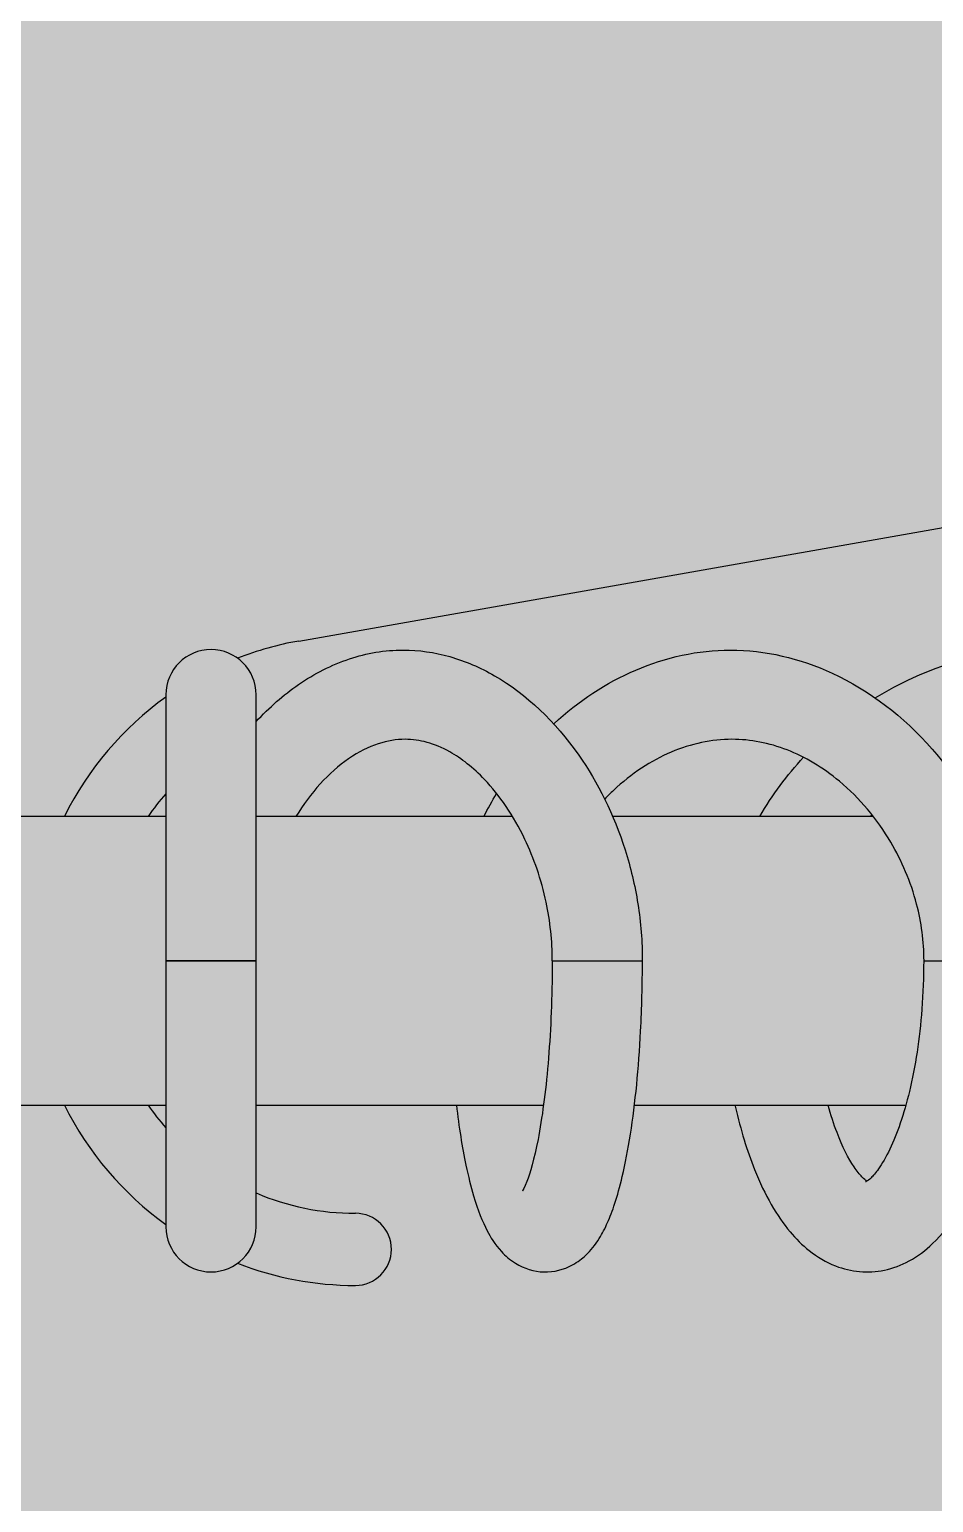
# Model space of a CAD drawing. Header units: metres. Extents: x -331 to 2982, y 362 to 2539.
# Drawn here: x 771.3755 to 771.4256, y 581.0357 to 581.1174 of the extents above; entities that cross this region are included whole.
import ezdxf

# ---------------------------------------------------------------- set-up
doc = ezdxf.new("R2010")
doc.units = ezdxf.units.M
doc.layers.add('_salas', color=251, linetype='Continuous', plot=False)
doc.layers.add('Mob', color=251, linetype='Continuous')

# ---------------------------------------------------------------- blocks, each defined once
blk = doc.blocks.new('XR_BL2_SUBSOLO_REV09$0$PIA')
at = {"layer": 'Mob'}
for p, q in [((0.9447829053738133, -0.4169999999994616), (0.9447829053738133, -0.5094999651964827)), ((0.9447829053738133, -0.4169999999994616), (0.9447829053738133, -0.5094999651964827)), ((0.9607829053743444, -0.5094999651964827), (0.9607829053743444, -0.4169999999994616)), ((0.9607829053743444, -0.5094999651964827), (0.9607829053743444, -0.4169999999994616)), ((0.9527829053736241, -0.5094999651964827), (0.9380329053742571, -0.5094999651964827)), ((0.9527829053736241, -0.5094999651964827), (0.9380329053742571, -0.5094999651964827)), ((0.9527829053736241, -0.5094999651964827), (0.9527829053736241, -0.5144999651965918)), ((0.9527829053736241, -0.5144999651965918), (0.9527829053736241, -0.5094999651964827)), ((0.9675329053739006, -0.5094999651964827), (0.9527829053736241, -0.5094999651964827)), ((0.9527829053736241, -0.5094999651964827), (0.9527829053736241, -0.5144999651965918)), ((0.9527829053736241, -0.5144999651965918), (0.9527829053736241, -0.5094999651964827)), ((0.9675329053739006, -0.5094999651964827), (0.9527829053736241, -0.5094999651964827)), ((0.9380329053742571, -0.5144999651965918), (0.9527829053736241, -0.5144999651965918)), ((0.9380329053742571, -0.5144999651965918), (0.9527829053736241, -0.5144999651965918)), ((0.9447829053738133, -0.5144999651965918), (0.9447829053738133, -0.5304301894011587)), ((0.9447829053738133, -0.5144999651965918), (0.9447829053738133, -0.5304301894011587)), ((0.9527829053736241, -0.5144999651965918), (0.9675329053739006, -0.5144999651965918)), ((0.9527829053736241, -0.5144999651965918), (0.9675329053739006, -0.5144999651965918)), ((0.9607829053743444, -0.5287107170424861), (0.9607829053743444, -0.5144999651965918)), ((0.9607829053743444, -0.5287107170424861), (0.9607829053743444, -0.5144999651965918)), ((0.9705067793515809, -0.5168592530781098), (1.002782905374715, -0.6999999999989086)), ((0.9705067793515809, -0.5168592530781098), (1.002782905374715, -0.6999999999989086)), ((0.9527829053736241, -0.530911128344087), (0.9527829053736241, -0.5337673163176078)), ((0.9527829053736241, -0.530911128344087), (0.9527829053736241, -0.5337673163176078)), ((0.9527829053736241, -0.5337673163185173), (0.9527829053736241, -0.5359111628295068)), ((0.9527829053736241, -0.5337673163185173), (0.9527829053736241, -0.5359111628295068)), ((0.9607829053743444, -0.5487074245484109), (0.9607829053743444, -0.5342623331453069)), ((0.9607829053743444, -0.5487074245484109), (0.9607829053743444, -0.5342623331453069)), ((0.9447829053738133, -0.5354698444161841), (0.9447829053738133, -0.5505128609802341)), ((0.9447829053738133, -0.5354698444161841), (0.9447829053738133, -0.5505128609802341)), ((0.9527829053736241, -0.5514994738350651), (0.9527829053736241, -0.5548315679570806)), ((0.9527829053736241, -0.5514994738350651), (0.9527829053736241, -0.5548315679570806))]:
    blk.add_line(p, q, dxfattribs=at)
for centre, radius, start, end in [((0.9527829053740788, -0.5200000000004366), 0.01800000000000004, 116.3877999612026, 144.3145288978648), ((0.9527829053740788, -0.5200000000004366), 0.01799999999999999, 116.3877999612026, 144.3145288978648), ((0.9527829053740788, -0.5200000000004366), 0.01800000000000004, 35.68547110213525, 63.61220003872748), ((0.9527829053740788, -0.5200000000004366), 0.01800000000000007, 35.68547110213525, 63.61220003872748), ((0.9527829053740788, -0.5200000000004366), 0.01400000000000002, 124.8499045790457, 131.4094067728217), ((0.9527829053740788, -0.5200000000004366), 0.01399999999999996, 124.8499045790457, 131.4094067728217), ((0.9527829053740788, -0.5200000000004366), 0.01400000000000002, 48.59059322717827, 55.15009542093293), ((0.9527829053740788, -0.5200000000004366), 0.01400000000000008, 48.59059322717827, 55.15009542093293), ((0.9380329053738024, -0.5119999651979015), 0.0025, 90, 270), ((0.9380329053738024, -0.5119999651979015), 0.0025, 90, 270), ((0.9675329053743553, -0.5119999651979015), 0.0025, 270, 90), ((0.9675329053743553, -0.5119999651979015), 0.0025, 270, 90), ((0.9527829053740788, -0.5200000000004366), 0.01800000000000004, 158.7241066642679, 180), ((0.9527829053740788, -0.5200000000004366), 0.01800000000000007, 158.7241066642679, 180), ((0.9527829053740788, -0.5200000000004366), 0.01800000000000004, 10.0487443924606, 21.2758933357321), ((0.9527829053740788, -0.5200000000004366), 0.01800000000000005, 10.0487443924606, 21.2758933357321), ((0.9527829053740788, -0.5200000000004366), 0.01400000000000002, 156.8674487164946, 180), ((0.9527829053740788, -0.5200000000004366), 0.01400000000000005, 156.8674487164946, 180), ((0.9367829053744572, -0.5200000000004366), 0.002, 180, 0), ((0.9367829053744572, -0.5200000000004366), 0.002, 180, 0)]:
    blk.add_arc(centre, radius, start, end, dxfattribs=at)
for points, knots in [([(0.9660394100524172, -0.5144999651183753), (0.9668280688242703, -0.5152294253939544), (0.9675174613289528, -0.516016856027818), (0.9680901098076902, -0.5168477725983394), (0.9687021175927839, -0.517735799773618), (0.969187859802787, -0.5186839912594223), (0.9698353602693714, -0.5206325015733455), (0.9700080411143972, -0.5216301555756218), (0.9700080411143972, -0.5226492484562186), (0.9700080411143972, -0.5235217500794533), (0.9698813956533741, -0.5243894133218419), (0.9693970089488175, -0.5260947092883725), (0.9690384310692934, -0.5269248942440754), (0.9675660603265896, -0.5294829644381025), (0.9660480799261677, -0.5310770070527724), (0.9626723182623209, -0.5334379647683818), (0.9608964327303511, -0.5343278150967308), (0.9579669660311083, -0.5352553790626189), (0.9569659412577494, -0.5354945425115147), (0.9548985311116667, -0.5358205393795288), (0.9538457385901893, -0.5359052912899642), (0.9527829053736241, -0.5359052912899642)], [15.81976360936968, 15.81976360936968, 15.81976360936968, 15.81976360936968, 19.83188039078904, 19.83188039078904, 19.83188039078904, 24.11975821333813, 24.11975821333813, 28.25629828374738, 28.25629828374738, 28.25629828374738, 31.79781838810405, 31.79781838810405, 35.3810676522624, 35.3810676522624, 43.41872271076717, 43.41872271076717, 49.97481218516967, 49.97481218516967, 53.16302119009952, 53.16302119009952, 56.35006398641625, 56.35006398641625, 56.35006398641625, 56.35006398641625]), ([(0.9660394100524172, -0.5144999651183753), (0.9668280688242703, -0.5152294253939544), (0.9675174613289528, -0.516016856027818), (0.9680901098076902, -0.5168477725983394), (0.9687021175927839, -0.517735799773618), (0.969187859802787, -0.5186839912594223), (0.9698353602693714, -0.5206325015733455), (0.9700080411143972, -0.5216301555756218), (0.9700080411143972, -0.5226492484562186), (0.9700080411143972, -0.5235217500794533), (0.9698813956533741, -0.5243894133218419), (0.9693970089488175, -0.5260947092883725), (0.9690384310692934, -0.5269248942440754), (0.9675660603265896, -0.5294829644381025), (0.9660480799261677, -0.5310770070527724), (0.9626723182623209, -0.5334379647683818), (0.9608964327303511, -0.5343278150967308), (0.9579669660311083, -0.5352553790626189), (0.9569659412577494, -0.5354945425115147), (0.9548985311116667, -0.5358205393795288), (0.9538457385901893, -0.5359052912899642), (0.9527829053736241, -0.5359052912899642)], [15.81976360936968, 15.81976360936968, 15.81976360936968, 15.81976360936968, 19.83188039078904, 19.83188039078904, 19.83188039078904, 24.11975821333813, 24.11975821333813, 28.25629828374738, 28.25629828374738, 28.25629828374738, 31.79781838810405, 31.79781838810405, 35.3810676522624, 35.3810676522624, 43.41872271076717, 43.41872271076717, 49.97481218516967, 49.97481218516967, 53.16302119009952, 53.16302119009952, 56.35006398641625, 56.35006398641625, 56.35006398641625, 56.35006398641625]), ([(0.9527829053736241, -0.5309170343689402), (0.9538918241319152, -0.5309170343689402), (0.9549830435958029, -0.5307947637311372), (0.9572959668589647, -0.5303047757570312), (0.958471558151814, -0.5298927027015452), (0.9608447174173307, -0.5287613740101733), (0.9619606317987746, -0.5279843751786757), (0.9634919567547513, -0.5265309795704525), (0.9640005304831902, -0.5258789869858447), (0.9646045634540314, -0.5248051726903213), (0.9647770594197027, -0.5243859801830695), (0.9650023917397448, -0.5235689015635216), (0.965057769633404, -0.5231649190127428), (0.965057769633404, -0.5227618795697708), (0.965057769633404, -0.5222822584200912), (0.9649797645456601, -0.5217851450925082), (0.9646333099522053, -0.5207323352460662), (0.9643600105041514, -0.5201829960742543), (0.9639783536290452, -0.5196291595020739), (0.9632143229669055, -0.5185204460194655), (0.9620936671303753, -0.5175156782388513), (0.9607829053315982, -0.5167077491914824)], [0, 0, 0, 0, 3.326756274322368, 3.326756274322368, 7.402780562366158, 7.402780562366158, 12.64846625843632, 12.64846625843632, 16.75065479275271, 16.75065479275271, 19.49421731950332, 19.49421731950332, 22.20353677441823, 22.20353677441823, 22.20353677441823, 25.42765524611004, 25.42765524611004, 28.77653852290233, 28.77653852290233, 28.77653852290233, 35.4805956884873, 35.4805956884873, 35.4805956884873, 35.4805956884873]), ([(0.9527829053736241, -0.5309170343689402), (0.9538918241319152, -0.5309170343689402), (0.9549830435958029, -0.5307947637311372), (0.9572959668589647, -0.5303047757570312), (0.958471558151814, -0.5298927027015452), (0.9608447174173307, -0.5287613740101733), (0.9619606317987746, -0.5279843751786757), (0.9634919567547513, -0.5265309795704525), (0.9640005304831902, -0.5258789869858447), (0.9646045634540314, -0.5248051726903213), (0.9647770594197027, -0.5243859801830695), (0.9650023917397448, -0.5235689015635216), (0.965057769633404, -0.5231649190127428), (0.965057769633404, -0.5227618795697708), (0.965057769633404, -0.5222822584200912), (0.9649797645456601, -0.5217851450925082), (0.9646333099522053, -0.5207323352460662), (0.9643600105041514, -0.5201829960742543), (0.9639783536290452, -0.5196291595020739), (0.9632143229669055, -0.5185204460194655), (0.9620936671303753, -0.5175156782388513), (0.9607829053315982, -0.5167077491914824)], [0, 0, 0, 0, 3.326756274322368, 3.326756274322368, 7.402780562366158, 7.402780562366158, 12.64846625843632, 12.64846625843632, 16.75065479275271, 16.75065479275271, 19.49421731950332, 19.49421731950332, 22.20353677441823, 22.20353677441823, 22.20353677441823, 25.42765524611004, 25.42765524611004, 28.77653852290233, 28.77653852290233, 28.77653852290233, 35.4805956884873, 35.4805956884873, 35.4805956884873, 35.4805956884873]), ([(0.9447827918879739, -0.5255969608024316), (0.9435633565485659, -0.5257423369548633), (0.9424485100539641, -0.5259206564987835), (0.9408301967700936, -0.5262616414129297), (0.9402693459219336, -0.5264011311082868), (0.9389331302431856, -0.526797191921105), (0.938311040321878, -0.5270489200438533), (0.9374881237949921, -0.5274771104541287), (0.9370604014379751, -0.5277304444998663), (0.9364254514825916, -0.5283130000179881), (0.9362021064175678, -0.5285678378495504), (0.9357094390356906, -0.5293646473710396), (0.9355488542446437, -0.5299040678337406), (0.9355189597904428, -0.5310061426316679), (0.9356551261594177, -0.5315498606005349), (0.9360814402066353, -0.5323281137380036), (0.9362681539973892, -0.5325703140697442), (0.9367248498951994, -0.5330505304536928), (0.9370233323120374, -0.5332903961561897), (0.9376668121808507, -0.5336907096234427), (0.9379624244761544, -0.5338422617905962), (0.9382724078272986, -0.5339795359195705), (0.9388621517978208, -0.5342407002362961), (0.9396830300015608, -0.5345259991017883), (0.9415446550378874, -0.5349670465311647), (0.9423273171091751, -0.53511677303959), (0.9448956230958174, -0.5355185648850238), (0.9468308834407253, -0.5357064082581928), (0.950170445594722, -0.5358785234557217), (0.9514786540789828, -0.5359112098703918), (0.9527829053754431, -0.5359111809248134)], [69.32701447347372, 69.32701447347372, 69.32701447347372, 69.32701447347372, 74.27626314510519, 74.27626314510519, 77.30321001620239, 77.30321001620239, 82.08991557239854, 82.08991557239854, 85.28907952143719, 85.28907952143719, 87.23160314278527, 87.23160314278527, 90.34133270781942, 90.34133270781942, 93.50314355258303, 93.50314355258303, 95.35775106581315, 95.35775106581315, 97.72382932454889, 97.72382932454889, 99.53118532177496, 99.53118532177496, 99.53118532177496, 102.9696838694873, 102.9696838694873, 105.1601759329809, 105.1601759329809, 109.6541933073131, 109.6541933073131, 112.4598499791483, 112.4598499791483, 112.4598499791483, 112.4598499791483]), ([(0.9447827918879739, -0.5255969608024316), (0.9435633565485659, -0.5257423369548633), (0.9424485100539641, -0.5259206564987835), (0.9408301967700936, -0.5262616414129297), (0.9402693459219336, -0.5264011311082868), (0.9389331302431856, -0.526797191921105), (0.938311040321878, -0.5270489200438533), (0.9374881237949921, -0.5274771104541287), (0.9370604014379751, -0.5277304444998663), (0.9364254514825916, -0.5283130000179881), (0.9362021064175678, -0.5285678378495504), (0.9357094390356906, -0.5293646473710396), (0.9355488542446437, -0.5299040678337406), (0.9355189597904428, -0.5310061426316679), (0.9356551261594177, -0.5315498606005349), (0.9360814402066353, -0.5323281137380036), (0.9362681539973892, -0.5325703140697442), (0.9367248498951994, -0.5330505304536928), (0.9370233323120374, -0.5332903961561897), (0.9376668121808507, -0.5336907096234427), (0.9379624244761544, -0.5338422617905962), (0.9382724078272986, -0.5339795359195705), (0.9388621517978208, -0.5342407002362961), (0.9396830300015608, -0.5345259991017883), (0.9415446550378874, -0.5349670465311647), (0.9423273171091751, -0.53511677303959), (0.9448956230958174, -0.5355185648850238), (0.9468308834407253, -0.5357064082581928), (0.950170445594722, -0.5358785234557217), (0.9514786540789828, -0.5359112098703918), (0.9527829053754431, -0.5359111809248134)], [69.32701447347372, 69.32701447347372, 69.32701447347372, 69.32701447347372, 74.27626314510519, 74.27626314510519, 77.30321001620239, 77.30321001620239, 82.08991557239854, 82.08991557239854, 85.28907952143719, 85.28907952143719, 87.23160314278527, 87.23160314278527, 90.34133270781942, 90.34133270781942, 93.50314355258303, 93.50314355258303, 95.35775106581315, 95.35775106581315, 97.72382932454889, 97.72382932454889, 99.53118532177496, 99.53118532177496, 99.53118532177496, 102.9696838694873, 102.9696838694873, 105.1601759329809, 105.1601759329809, 109.6541933073131, 109.6541933073131, 112.4598499791483, 112.4598499791483, 112.4598499791483, 112.4598499791483]), ([(0.9527829053736241, -0.5309111226697496), (0.9526103033408617, -0.5309111260694408), (0.9524375725309255, -0.5309105170626935), (0.9504750117362164, -0.5308965990461729), (0.9487098794747908, -0.53081791317436), (0.9454956431941355, -0.5305432325412767), (0.9440589043701948, -0.5303516363164817), (0.9417780142471202, -0.5299110660234874), (0.9410000274961021, -0.5296832812973662), (0.9402033229093831, -0.5293785669964564), (0.9400386464317307, -0.5292787397511347), (0.9400064427723009, -0.5292569470602757), (0.940005858265522, -0.5292562401782561), (0.9400089384803323, -0.5292584442604493)], [58.94829575961631, 58.94829575961631, 58.94829575961631, 58.94829575961631, 59.44208232137098, 59.44208232137098, 64.55759637381398, 64.55759637381398, 69.51517812448992, 69.51517812448992, 74.14336175809527, 74.14336175809527, 77.47172786860605, 77.47172786860605, 78.05313312231782, 78.05313312231782, 78.05313312231782, 78.05313312231782]), ([(0.9527829053736241, -0.5309111226697496), (0.9526103033408617, -0.5309111260694408), (0.9524375725309255, -0.5309105170626935), (0.9504750117362164, -0.5308965990461729), (0.9487098794747908, -0.53081791317436), (0.9454956431941355, -0.5305432325412767), (0.9440589043701948, -0.5303516363164817), (0.9417780142471202, -0.5299110660234874), (0.9410000274961021, -0.5296832812973662), (0.9402033229093831, -0.5293785669964564), (0.9400386464317307, -0.5292787397511347), (0.9400064427723009, -0.5292569470602757), (0.940005858265522, -0.5292562401782561), (0.9400089384803323, -0.5292584442604493)], [58.94829575961631, 58.94829575961631, 58.94829575961631, 58.94829575961631, 59.44208232137098, 59.44208232137098, 64.55759637381398, 64.55759637381398, 69.51517812448992, 69.51517812448992, 74.14336175809527, 74.14336175809527, 77.47172786860605, 77.47172786860605, 78.05313312231782, 78.05313312231782, 78.05313312231782, 78.05313312231782]), ([(0.9659141209626796, -0.5309969215768433), (0.9671792503763754, -0.532367626678024), (0.9681937010932415, -0.5339064410818537), (0.9696127169650026, -0.5372047790733632), (0.9700080411143972, -0.5389789147702686), (0.9700080411143972, -0.5407810898414027), (0.9700080411143972, -0.5427197974213414), (0.9695502752915672, -0.5446395735270926), (0.9677689703808028, -0.5484877412200149), (0.9663257789793533, -0.5503879284588038), (0.9629827857775126, -0.5533168949596075), (0.9611670113868058, -0.5544541565886902), (0.9581523218926122, -0.5556432584116919), (0.9571184029705364, -0.5559508208934858), (0.9549780754518906, -0.5563708367535583), (0.9538856913200107, -0.5564801397504198), (0.9527829053736241, -0.5564801397504198)], [15.62044470137852, 15.62044470137852, 15.62044470137852, 15.62044470137852, 22.0103414814653, 22.0103414814653, 28.53782178772784, 28.53782178772784, 28.53782178772784, 35.55982300729346, 35.55982300729346, 43.59159222547092, 43.59159222547092, 50.37953031175742, 50.37953031175742, 53.68708339727431, 53.68708339727431, 57.00068421321381, 57.00068421321381, 57.00068421321381, 57.00068421321381]), ([(0.9659141209626796, -0.5309969215768433), (0.9671792503763754, -0.532367626678024), (0.9681937010932415, -0.5339064410818537), (0.9696127169650026, -0.5372047790733632), (0.9700080411143972, -0.5389789147702686), (0.9700080411143972, -0.5407810898414027), (0.9700080411143972, -0.5427197974213414), (0.9695502752915672, -0.5446395735270926), (0.9677689703808028, -0.5484877412200149), (0.9663257789793533, -0.5503879284588038), (0.9629827857775126, -0.5533168949596075), (0.9611670113868058, -0.5544541565886902), (0.9581523218926122, -0.5556432584116919), (0.9571184029705364, -0.5559508208934858), (0.9549780754518906, -0.5563708367535583), (0.9538856913200107, -0.5564801397504198), (0.9527829053736241, -0.5564801397504198)], [15.62044470137852, 15.62044470137852, 15.62044470137852, 15.62044470137852, 22.0103414814653, 22.0103414814653, 28.53782178772784, 28.53782178772784, 28.53782178772784, 35.55982300729346, 35.55982300729346, 43.59159222547092, 43.59159222547092, 50.37953031175742, 50.37953031175742, 53.68708339727431, 53.68708339727431, 57.00068421321381, 57.00068421321381, 57.00068421321381, 57.00068421321381]), ([(0.9527829053736241, -0.5515188736299024), (0.953855701275188, -0.5515188736299024), (0.9549111573301161, -0.5513729325812164), (0.9571686941903863, -0.550784669564564), (0.9583249156571583, -0.5502844169614036), (0.9606421876146669, -0.5489191485976335), (0.9618017819625493, -0.5479474895046224), (0.9635001284109421, -0.5459085864995359), (0.9640786767345162, -0.5449323051261672), (0.9648591048467097, -0.5429299484876537), (0.965057769633404, -0.5419022753831086), (0.965057769633404, -0.5408743806929124), (0.965057769633404, -0.5397519128537169), (0.9648211767184875, -0.5386163526827659), (0.9638695323887987, -0.5363862381855142), (0.963159638293746, -0.5353021966466258), (0.962228550983582, -0.5343083549932999), (0.9620723123575772, -0.5341415860430061), (0.9619109529053276, -0.5339785922706142), (0.9617448016183516, -0.5338196131542645)], [0, 0, 0, 0, 3.218387705089892, 3.218387705089892, 7.220787860615166, 7.220787860615166, 12.27729321251953, 12.27729321251953, 16.43103019426964, 16.43103019426964, 20.61884024777852, 20.61884024777852, 20.61884024777852, 25.19195668644144, 25.19195668644144, 29.75235723701663, 29.75235723701663, 29.75235723701663, 30.51760309866754, 30.51760309866754, 30.51760309866754, 30.51760309866754]), ([(0.9527829053736241, -0.5515188736299024), (0.953855701275188, -0.5515188736299024), (0.9549111573301161, -0.5513729325812164), (0.9571686941903863, -0.550784669564564), (0.9583249156571583, -0.5502844169614036), (0.9606421876146669, -0.5489191485976335), (0.9618017819625493, -0.5479474895046224), (0.9635001284109421, -0.5459085864995359), (0.9640786767345162, -0.5449323051261672), (0.9648591048467097, -0.5429299484876537), (0.965057769633404, -0.5419022753831086), (0.965057769633404, -0.5408743806929124), (0.965057769633404, -0.5397519128537169), (0.9648211767184875, -0.5386163526827659), (0.9638695323887987, -0.5363862381855142), (0.963159638293746, -0.5353021966466258), (0.962228550983582, -0.5343083549932999), (0.9620723123575772, -0.5341415860430061), (0.9619109529053276, -0.5339785922706142), (0.9617448016183516, -0.5338196131542645)], [0, 0, 0, 0, 3.218387705089892, 3.218387705089892, 7.220787860615166, 7.220787860615166, 12.27729321251953, 12.27729321251953, 16.43103019426964, 16.43103019426964, 20.61884024777852, 20.61884024777852, 20.61884024777852, 25.19195668644144, 25.19195668644144, 29.75235723701663, 29.75235723701663, 29.75235723701663, 30.51760309866754, 30.51760309866754, 30.51760309866754, 30.51760309866754]), ([(0.9447829053774512, -0.5410444712197204), (0.9447406386939292, -0.5410539445556424), (0.9446984523460742, -0.541063497943469), (0.9434163512046325, -0.5413568363419472), (0.9422635493451708, -0.541706039557539), (0.9397648422268503, -0.5427026063107405), (0.9386270977815911, -0.5433676664597442), (0.9373752414780938, -0.5444162768280876), (0.9370209573385182, -0.5447705885599134), (0.9363645852849913, -0.5455967283232894), (0.9360729346121843, -0.54608156175982), (0.9355266871884851, -0.5474808588151063), (0.935441361094945, -0.5484042091493393), (0.9357349181877908, -0.5498034304728208), (0.9359097134870353, -0.5502645244077939), (0.9364011009333808, -0.5511685067840517), (0.9367258115494224, -0.5516015911689465), (0.9375992001828308, -0.5525241614814149), (0.938193522610618, -0.5529919349373813), (0.9388550420376305, -0.5534076204703524), (0.940075692544724, -0.5541746527524083), (0.9416604771272432, -0.5548534774497966), (0.945560547223522, -0.5558985912030039), (0.9476590603649129, -0.5562362674045289), (0.9508394238514484, -0.5564649632196961), (0.9518106098871613, -0.5564996332641385), (0.9527829053681671, -0.5564996574821635)], [68.82384258418202, 68.82384258418202, 68.82384258418202, 68.82384258418202, 68.95267730729738, 68.95267730729738, 72.7468736292019, 72.7468736292019, 77.98298973001646, 77.98298973001646, 80.31841467787866, 80.31841467787866, 82.96653153461801, 82.96653153461801, 87.3068913382707, 87.3068913382707, 89.59844250251638, 89.59844250251638, 92.08109222124585, 92.08109222124585, 95.40188671524393, 95.40188671524393, 95.40188671524393, 101.5294913131814, 101.5294913131814, 107.2634429528003, 107.2634429528003, 109.7417533861118, 109.7417533861118, 109.7417533861118, 109.7417533861118]), ([(0.9447829053774512, -0.5410444712197204), (0.9447406386939292, -0.5410539445556424), (0.9446984523460742, -0.541063497943469), (0.9434163512046325, -0.5413568363419472), (0.9422635493451708, -0.541706039557539), (0.9397648422268503, -0.5427026063107405), (0.9386270977815911, -0.5433676664597442), (0.9373752414780938, -0.5444162768280876), (0.9370209573385182, -0.5447705885599134), (0.9363645852849913, -0.5455967283232894), (0.9360729346121843, -0.54608156175982), (0.9355266871884851, -0.5474808588151063), (0.935441361094945, -0.5484042091493393), (0.9357349181877908, -0.5498034304728208), (0.9359097134870353, -0.5502645244077939), (0.9364011009333808, -0.5511685067840517), (0.9367258115494224, -0.5516015911689465), (0.9375992001828308, -0.5525241614814149), (0.938193522610618, -0.5529919349373813), (0.9388550420376305, -0.5534076204703524), (0.940075692544724, -0.5541746527524083), (0.9416604771272432, -0.5548534774497966), (0.945560547223522, -0.5558985912030039), (0.9476590603649129, -0.5562362674045289), (0.9508394238514484, -0.5564649632196961), (0.9518106098871613, -0.5564996332641385), (0.9527829053681671, -0.5564996574821635)], [68.82384258418202, 68.82384258418202, 68.82384258418202, 68.82384258418202, 68.95267730729738, 68.95267730729738, 72.7468736292019, 72.7468736292019, 77.98298973001646, 77.98298973001646, 80.31841467787866, 80.31841467787866, 82.96653153461801, 82.96653153461801, 87.3068913382707, 87.3068913382707, 89.59844250251638, 89.59844250251638, 92.08109222124585, 92.08109222124585, 95.40188671524393, 95.40188671524393, 95.40188671524393, 101.5294913131814, 101.5294913131814, 107.2634429528003, 107.2634429528003, 109.7417533861118, 109.7417533861118, 109.7417533861118, 109.7417533861118]), ([(0.9405651498950647, -0.5483548933689235), (0.9405655236610073, -0.5483543184927839), (0.9405659005428788, -0.5483537402169532), (0.9406065382486304, -0.5482915381344355), (0.9406805213152438, -0.548196389811892), (0.9409349811380707, -0.5479496124671641), (0.9411193838145664, -0.5477984762073902), (0.9418154172003597, -0.5473301926986096), (0.942461537447798, -0.5469983610419149), (0.9437190027479119, -0.5465179666725817), (0.9442316402842152, -0.5463502791426436), (0.9447829052828638, -0.5461969534071613)], [74.20607514801274, 74.20607514801274, 74.20607514801274, 74.20607514801274, 74.22252745234807, 74.22252745234807, 75.96540958551586, 75.96540958551586, 77.84564809757589, 77.84564809757589, 81.46460365066315, 81.46460365066315, 83.58715217688739, 83.58715217688739, 83.58715217688739, 83.58715217688739]), ([(0.9405651498950647, -0.5483548933689235), (0.9405655236610073, -0.5483543184927839), (0.9405659005428788, -0.5483537402169532), (0.9406065382486304, -0.5482915381344355), (0.9406805213152438, -0.548196389811892), (0.9409349811380707, -0.5479496124671641), (0.9411193838145664, -0.5477984762073902), (0.9418154172003597, -0.5473301926986096), (0.942461537447798, -0.5469983610419149), (0.9437190027479119, -0.5465179666725817), (0.9442316402842152, -0.5463502791426436), (0.9447829052828638, -0.5461969534071613)], [74.20607514801274, 74.20607514801274, 74.20607514801274, 74.20607514801274, 74.22252745234807, 74.22252745234807, 75.96540958551586, 75.96540958551586, 77.84564809757589, 77.84564809757589, 81.46460365066315, 81.46460365066315, 83.58715217688739, 83.58715217688739, 83.58715217688739, 83.58715217688739]), ([(0.9527829053754431, -0.5514993530696302), (0.951880386890025, -0.5514993402648543), (0.9509785837512936, -0.5514655214037703), (0.9484638079561591, -0.5512739762079946), (0.9469136058146432, -0.5510371671689427), (0.9442782521332447, -0.5504064066917636), (0.9431822841384019, -0.5500270167067356), (0.9418941766575699, -0.5494105516063428), (0.9415228829589068, -0.5491918397583504), (0.9410285254002702, -0.5488394766862257), (0.9408686580104586, -0.5487006373059558), (0.9406486492302975, -0.5484755917859729), (0.9405868781800564, -0.5483907097041083), (0.9405328405650835, -0.5483028280377766), (0.9405251274915827, -0.5482837620011196), (0.940523467816547, -0.5482793554283489)], [48.86941842772418, 48.86941842772418, 48.86941842772418, 48.86941842772418, 51.6684669364412, 51.6684669364412, 56.82202780025649, 56.82202780025649, 61.58037220476188, 61.58037220476188, 64.11785625736837, 64.11785625736837, 65.9918246692018, 65.9918246692018, 67.76809821346104, 67.76809821346104, 68.97136354318646, 68.97136354318646, 68.97136354318646, 68.97136354318646]), ([(0.9527829053754431, -0.5514993530696302), (0.951880386890025, -0.5514993402648543), (0.9509785837512936, -0.5514655214037703), (0.9484638079561591, -0.5512739762079946), (0.9469136058146432, -0.5510371671689427), (0.9442782521332447, -0.5504064066917636), (0.9431822841384019, -0.5500270167067356), (0.9418941766575699, -0.5494105516063428), (0.9415228829589068, -0.5491918397583504), (0.9410285254002702, -0.5488394766862257), (0.9408686580104586, -0.5487006373059558), (0.9406486492302975, -0.5484755917859729), (0.9405868781800564, -0.5483907097041083), (0.9405328405650835, -0.5483028280377766), (0.9405251274915827, -0.5482837620011196), (0.940523467816547, -0.5482793554283489)], [48.86941842772418, 48.86941842772418, 48.86941842772418, 48.86941842772418, 51.6684669364412, 51.6684669364412, 56.82202780025649, 56.82202780025649, 61.58037220476188, 61.58037220476188, 64.11785625736837, 64.11785625736837, 65.9918246692018, 65.9918246692018, 67.76809821346104, 67.76809821346104, 68.97136354318646, 68.97136354318646, 68.97136354318646, 68.97136354318646]), ([(0.9673516013731387, -0.5488130403309697), (0.9677694906681609, -0.5494871756300199), (0.9681423574834298, -0.5501838202235376), (0.969459495922365, -0.5530778955289861), (0.9700080411143972, -0.5554308080472765), (0.9700080411143972, -0.5578068900840663), (0.9700080411143972, -0.5600151414555512), (0.9695342869295018, -0.5622083811249468), (0.9676995056729538, -0.5665630395378685), (0.9662354388042331, -0.5687045751374171), (0.9628637784439888, -0.5719675298041693), (0.9610678960802943, -0.5732167585065326), (0.9580873305753812, -0.5745229700678465), (0.9570659695696122, -0.5748604860709747), (0.9549516947377015, -0.5753214726637452), (0.9538721664334844, -0.5754412519272591), (0.9527829053736241, -0.5754412519272591)], [18.27369188394119, 18.27369188394119, 18.27369188394119, 18.27369188394119, 20.83984660051085, 20.83984660051085, 28.68798481507438, 28.68798481507438, 28.68798481507438, 35.98178263342064, 35.98178263342064, 44.12858133781895, 44.12858133781895, 50.81408839598215, 50.81408839598215, 54.07232989671124, 54.07232989671124, 57.34097597891163, 57.34097597891163, 57.34097597891163, 57.34097597891163]), ([(0.9673516013731387, -0.5488130403309697), (0.9677694906681609, -0.5494871756300199), (0.9681423574834298, -0.5501838202235376), (0.969459495922365, -0.5530778955289861), (0.9700080411143972, -0.5554308080472765), (0.9700080411143972, -0.5578068900840663), (0.9700080411143972, -0.5600151414555512), (0.9695342869295018, -0.5622083811249468), (0.9676995056729538, -0.5665630395378685), (0.9662354388042331, -0.5687045751374171), (0.9628637784439888, -0.5719675298041693), (0.9610678960802943, -0.5732167585065326), (0.9580873305753812, -0.5745229700678465), (0.9570659695696122, -0.5748604860709747), (0.9549516947377015, -0.5753214726637452), (0.9538721664334844, -0.5754412519272591), (0.9527829053736241, -0.5754412519272591)], [18.27369188394119, 18.27369188394119, 18.27369188394119, 18.27369188394119, 20.83984660051085, 20.83984660051085, 28.68798481507438, 28.68798481507438, 28.68798481507438, 35.98178263342064, 35.98178263342064, 44.12858133781895, 44.12858133781895, 50.81408839598215, 50.81408839598215, 54.07232989671124, 54.07232989671124, 57.34097597891163, 57.34097597891163, 57.34097597891163, 57.34097597891163])]:
    blk.add_open_spline(points, degree=3, knots=knots, dxfattribs=at)
for points in [[(0.9607829112851505, -0.527120978846142), (0.9612184413158502, -0.5273430840534274), (0.9616417530346553, -0.527580758152908), (0.9620518641190756, -0.5278322748063147)], [(0.9607829112851505, -0.527120978846142), (0.9612184413158502, -0.5273430840534274), (0.9616417530346553, -0.527580758152908), (0.9620518641190756, -0.5278322748063147)], [(0.9607829439960369, -0.5424193630960872), (0.961974311413087, -0.5431058519470753), (0.9630729992882152, -0.5439236785723551), (0.9640618394264493, -0.5448344570577319)], [(0.9607829439960369, -0.5424193630960872), (0.961974311413087, -0.5431058519470753), (0.9630729992882152, -0.5439236785723551), (0.9640618394264493, -0.5448344570577319)], [(0.9608764832050838, -0.5486339658027646), (0.9608454180529407, -0.5486047743152085), (0.9608142288566341, -0.5485757365277095), (0.9607829172550737, -0.5485468537617635)], [(0.9608764832050838, -0.5486339658027646), (0.9608454180529407, -0.5486047743152085), (0.9608142288566341, -0.5485757365277095), (0.9607829172550737, -0.5485468537617635)]]:
    blk.add_open_spline(points, degree=3, dxfattribs=at)

msp = doc.modelspace()

# ---------------------------------------------------------------- hatches: boundary and pattern name
at = {"layer": '_salas', "transparency": 33554559}
h = msp.add_hatch(color=256, dxfattribs=at)
h.dxf.hatch_style = 1
h.paths.add_polyline_path([(790.3135762308111, 581.6820790701973), (777.9735762718483, 581.6820790701976), (777.9735762718483, 582.9219297966996), (765.5728403757821, 582.9219297966996), (765.4185757198611, 583.0761944526208), (765.4185757198611, 583.2769300467061), (765.1985755776382, 583.2769300299348), (765.1985708575558, 582.3970163564878), (765.2285920915658, 582.3970163564878), (765.2185739716224, 569.9020175254483), (771.7135765350067, 570.3669435004114), (771.7135765350067, 574.1819299700686), (790.3135762565353, 574.1819286548849)])
h.paths.add_polyline_path([(777.8935257933435, 566.5519570307541), (771.7135765350067, 566.5519570307541), (771.7135765350067, 570.3669435004114), (765.2185739716224, 569.9020175254483), (765.2085718861745, 557.4270175567007), (765.2784748821505, 557.427017556702), (765.2784748821541, 557.5375636330656), (765.5734554523588, 557.8325442032708), (777.8935767094517, 557.8325442032708)])

# ---------------------------------------------------------------- block references
at = {"layer": 'Mob', "color": 251, "rotation": 90}
msp.add_blockref('XR_BL2_SUBSOLO_REV09$0$PIA', (770.8735887524635, 580.112968386076), dxfattribs=at)

doc.saveas('drawing.dxf')
